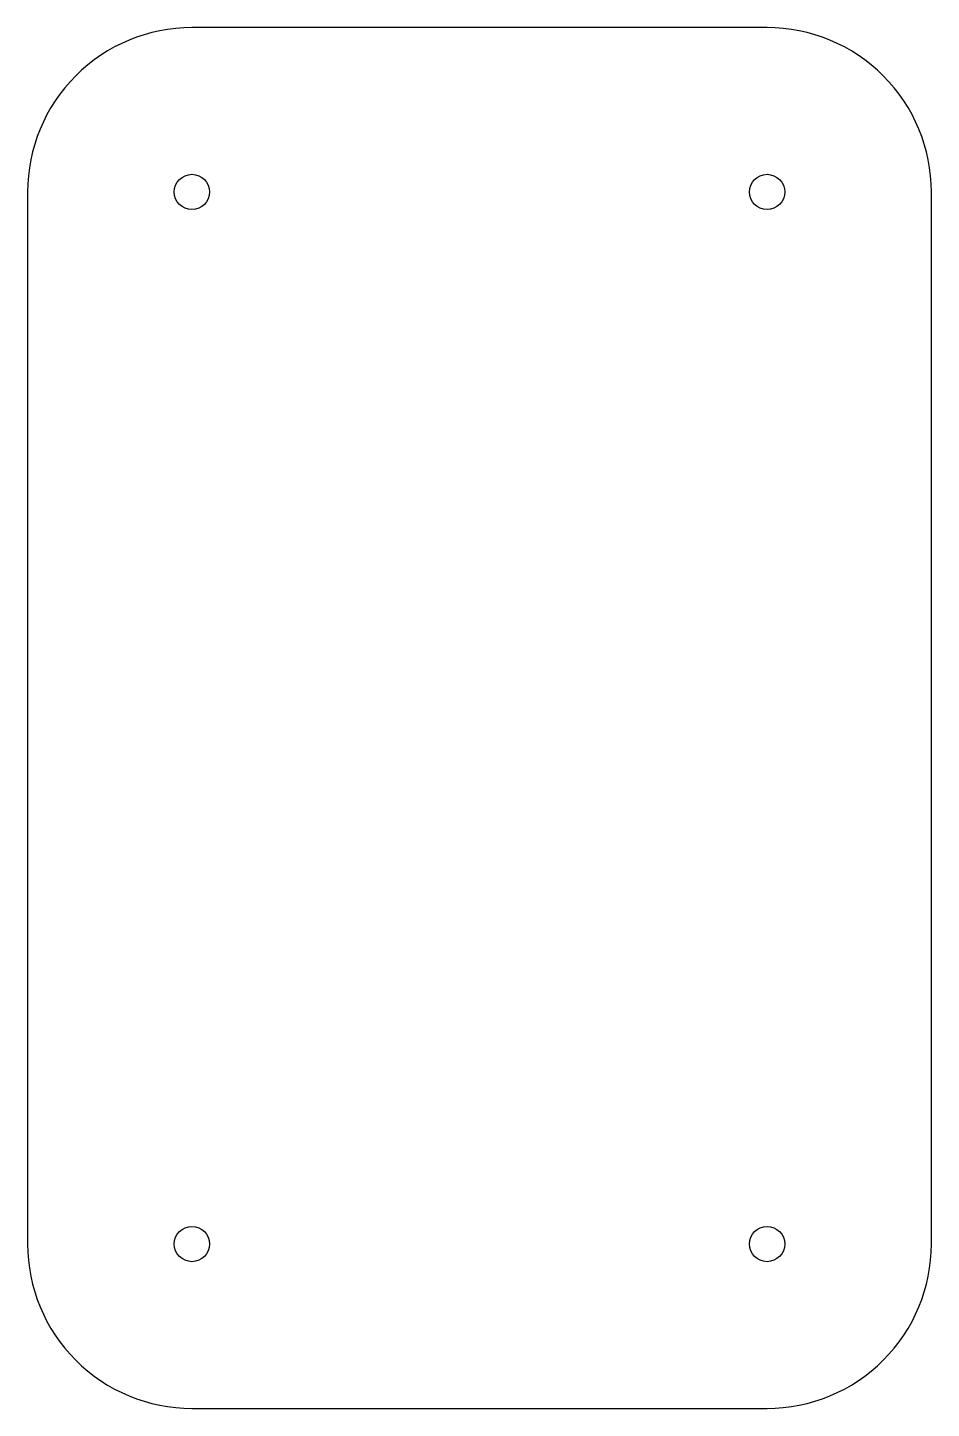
# Model space of a CAD drawing. Header units: millimetres. Extents: x -95 to 15, y -33 to 135.
import ezdxf

# ---------------------------------------------------------------- set-up
doc = ezdxf.new("R2010")
doc.units = ezdxf.units.MM

msp = doc.modelspace()

# ---------------------------------------------------------------- linework, layer by layer
msp.add_lwpolyline([(-75, 135, 0.414214), (-95, 115), (-95, -13, 0.414214), (-75, -33), (-5, -33, 0.414214), (15, -13), (15, 115, 0.414214), (-5, 135)], format="xyb", close=True)
for centre in [(-75, 115), (-5, 115), (-75, -13), (-5, -13)]:
    msp.add_circle(centre, 2.15)

doc.saveas('drawing.dxf')
